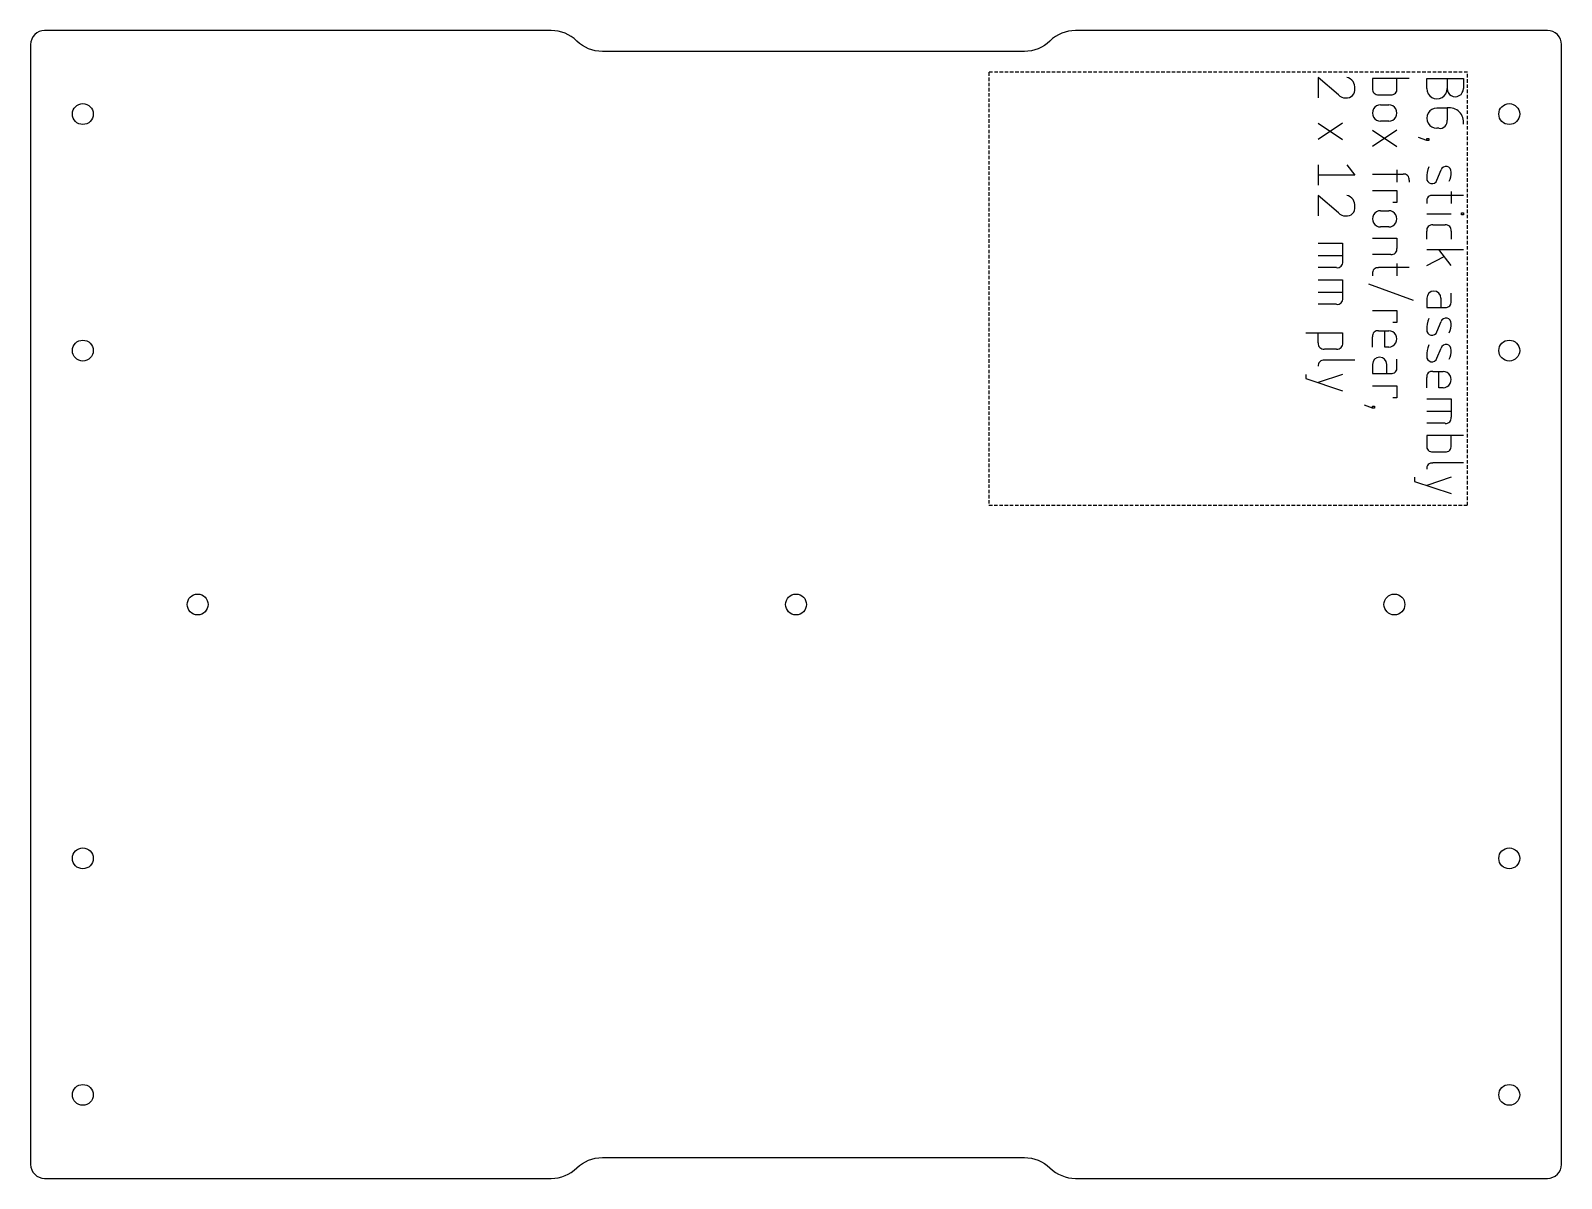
# Model space of a CAD drawing. Header units: millimetres. Extents: x -1190 to -970, y -2211 to -2046.
import ezdxf

# ---------------------------------------------------------------- set-up
doc = ezdxf.new("R2010")
doc.units = ezdxf.units.MM
doc.linetypes.add('DASHED', pattern=[0.75, 0.5, -0.25])
doc.layers.get('0').update_dxf_attribs({"linetype": 'CONTINUOUS'})
doc.layers.add('1', color=7, linetype='DASHED')

msp = doc.modelspace()

# ---------------------------------------------------------------- linework, layer by layer
for p, q in [((-1002, -2054.84), (-1004.92, -2052.36)), ((-1004.92, -2052.36), (-1004.92, -2055.28)), ((-991.86, -2052.5), (-997.12, -2052.5)), ((-997.12, -2052.5), (-997.12, -2053.96)), ((-993.61, -2053.96), (-993.61, -2052.5)), ((-989.32, -2053.96), (-989.32, -2052.5)), ((-989.32, -2052.5), (-984.06, -2052.5)), ((-986.4, -2052.5), (-986.4, -2053.96)), ((-984.06, -2052.5), (-984.06, -2053.96)), ((-996.24, -2054.84), (-994.49, -2054.84)), ((-995.95, -2056.3), (-994.78, -2056.3)), ((-987.86, -2056.74), (-986.4, -2056.74)), ((-986.4, -2056.74), (-986.4, -2058.5)), ((-1004.92, -2058.94), (-1001.41, -2061.28)), ((-1001.41, -2058.94), (-1004.92, -2061.28)), ((-994.78, -2058.64), (-995.95, -2058.64)), ((-997.12, -2059.96), (-993.61, -2062.3)), ((-993.61, -2059.96), (-997.12, -2062.3)), ((-989.32, -2061.42), (-990.49, -2060.98)), ((-989.32, -2061.42), (-989.32, -2061.13)), ((-989.32, -2061.13), (-989.03, -2061.13)), ((-989.03, -2061.13), (-989.03, -2061.42)), ((-987.57, -2059.67), (-987.86, -2059.67)), ((-989.03, -2061.42), (-989.32, -2061.42)), ((-1004.92, -2064.93), (-1004.92, -2067.86)), ((-1000.83, -2064.93), (-999.66, -2066.4)), ((-993.61, -2065.66), (-993.61, -2067.42)), ((-987.86, -2067.13), (-987.27, -2065.66)), ((-999.66, -2066.4), (-1004.92, -2066.4)), ((-997.12, -2066.25), (-992.73, -2066.25)), ((-991.86, -2067.13), (-991.86, -2067.42)), ((-1002, -2071.81), (-1004.92, -2069.32)), ((-1004.92, -2069.32), (-1004.92, -2072.25)), ((-997.12, -2068.59), (-993.61, -2068.59)), ((-993.61, -2068.59), (-993.61, -2070.34)), ((-989.32, -2070.2), (-989.32, -2070.49)), ((-984.06, -2069.32), (-988.44, -2069.32)), ((-985.81, -2068.74), (-985.81, -2070.49)), ((-995.95, -2071.51), (-994.78, -2071.51)), ((-993.61, -2070.34), (-994.2, -2070.34)), ((-989.32, -2071.95), (-985.81, -2071.95)), ((-984.35, -2071.81), (-984.06, -2071.81)), ((-984.35, -2072.1), (-984.35, -2071.81)), ((-984.06, -2072.1), (-984.35, -2072.1)), ((-984.06, -2071.81), (-984.06, -2072.1)), ((-994.78, -2073.85), (-995.95, -2073.85)), ((-989.32, -2075.61), (-989.32, -2074.44)), ((-988.44, -2073.56), (-986.69, -2073.56)), ((-985.81, -2074.44), (-985.81, -2075.61)), ((-1004.92, -2076.19), (-1001.41, -2076.19)), ((-1001.41, -2076.19), (-1001.41, -2078.83)), ((-997.12, -2075.46), (-993.61, -2075.46)), ((-993.61, -2075.46), (-993.61, -2076.93)), ((-1004.92, -2077.95), (-1001.41, -2077.95)), ((-994.49, -2077.8), (-997.12, -2077.8)), ((-989.32, -2077.07), (-984.06, -2077.07)), ((-989.32, -2079.41), (-986.83, -2078.1)), ((-985.81, -2079.41), (-987.57, -2077.07)), ((-1002.29, -2079.7), (-1004.92, -2079.7)), ((-997.12, -2080.58), (-997.12, -2080.87)), ((-991.86, -2079.7), (-996.24, -2079.7)), ((-993.61, -2079.12), (-993.61, -2080.87)), ((-1004.92, -2081.46), (-1001.41, -2081.46)), ((-1004.92, -2083.21), (-1001.41, -2083.21)), ((-1001.41, -2081.46), (-1001.41, -2084.09)), ((-997.71, -2082.04), (-991.27, -2084.38)), ((-985.81, -2084.53), (-985.81, -2083.36)), ((-1002.29, -2084.97), (-1004.92, -2084.97)), ((-989.32, -2084.09), (-989.32, -2085.41)), ((-989.32, -2085.41), (-986.69, -2085.41)), ((-987.27, -2085.41), (-987.27, -2084.09)), ((-997.12, -2085.85), (-993.61, -2085.85)), ((-993.61, -2087.6), (-994.2, -2087.6)), ((-993.61, -2085.85), (-993.61, -2087.6)), ((-987.86, -2088.92), (-987.27, -2087.46)), ((-1006.68, -2089.06), (-1001.41, -2089.06)), ((-1004.92, -2090.53), (-1004.92, -2089.06)), ((-1001.41, -2089.06), (-1001.41, -2090.53)), ((-997.12, -2091.11), (-997.12, -2089.65)), ((-996.24, -2088.77), (-994.78, -2088.77)), ((-995.37, -2091.11), (-995.37, -2088.77)), ((-1002.29, -2091.4), (-1004.04, -2091.4)), ((-994.78, -2091.11), (-995.37, -2091.11)), ((-987.86, -2092.72), (-987.27, -2091.26)), ((-999.66, -2093.01), (-1004.04, -2093.01)), ((-997.12, -2093.6), (-997.12, -2094.91)), ((-995.07, -2094.91), (-995.07, -2093.6)), ((-993.61, -2094.04), (-993.61, -2092.87)), ((-1006.68, -2095.06), (-1006.68, -2095.65)), ((-1006.68, -2095.65), (-1001.41, -2097.4)), ((-1001.41, -2095.06), (-1004.92, -2096.23)), ((-997.12, -2094.91), (-994.49, -2094.91)), ((-989.32, -2096.96), (-989.32, -2095.5)), ((-988.44, -2094.62), (-986.98, -2094.62)), ((-987.57, -2096.96), (-987.57, -2094.62)), ((-997.12, -2096.67), (-993.61, -2096.67)), ((-993.61, -2098.42), (-994.2, -2098.42)), ((-993.61, -2096.67), (-993.61, -2098.42)), ((-989.32, -2098.57), (-985.81, -2098.57)), ((-986.98, -2096.96), (-987.57, -2096.96)), ((-985.81, -2098.57), (-985.81, -2101.2)), ((-997.12, -2099.89), (-998.29, -2099.45)), ((-997.12, -2099.89), (-997.12, -2099.59)), ((-997.12, -2099.59), (-996.83, -2099.59)), ((-996.83, -2099.89), (-997.12, -2099.89)), ((-996.83, -2099.59), (-996.83, -2099.89)), ((-989.32, -2100.33), (-985.81, -2100.33)), ((-986.69, -2102.08), (-989.32, -2102.08)), ((-984.06, -2103.84), (-989.32, -2103.84)), ((-989.32, -2103.84), (-989.32, -2105.3)), ((-985.81, -2105.3), (-985.81, -2103.84)), ((-988.44, -2106.18), (-986.69, -2106.18)), ((-984.06, -2107.78), (-988.44, -2107.78)), ((-991.08, -2109.83), (-991.08, -2110.42)), ((-991.08, -2110.42), (-985.81, -2112.17)), ((-985.81, -2109.83), (-989.32, -2111))]:
    msp.add_line(p, q)
msp.add_lwpolyline([(-1189.97, -2208.62, 0.414214), (-1187.97, -2210.62), (-1115.15, -2210.62, 0.196262), (-1111.47, -2209.12, -0.196262), (-1107.8, -2207.62), (-1047.15, -2207.62, -0.196262), (-1043.48, -2209.12, 0.196262), (-1039.8, -2210.62), (-971.97, -2210.62, 0.414214), (-969.97, -2208.62), (-969.97, -2047.62, 0.414214), (-971.97, -2045.62), (-1039.8, -2045.62, 0.196262), (-1043.48, -2047.12, -0.196262), (-1047.15, -2048.62), (-1107.8, -2048.62, -0.196262), (-1111.47, -2047.12, 0.196262), (-1115.15, -2045.62), (-1187.97, -2045.62, 0.414214), (-1189.97, -2047.62)], format="xyb", close=True)
for centre in [(-1182.47, -2057.62), (-977.47, -2057.62), (-1182.47, -2091.62), (-977.47, -2091.62), (-1165.97, -2128.12), (-1079.97, -2128.12), (-993.97, -2128.12), (-1182.47, -2164.62), (-977.47, -2164.62), (-1182.47, -2198.62), (-977.47, -2198.62)]:
    msp.add_circle(centre, 1.5)
for centre, radius, start, end in [((-1001.1, -2053.79), 1.46, -6.952, 79.0063), ((-1000.81, -2054.12), 1.17, -97.7688, 7.7684), ((-996.35, -2054.07), 0.779, 172.2311, 277.7684), ((-994.38, -2054.07), 0.779, -97.7688, 7.7684), ((-987.86, -2053.96), 1.46, 179.9998, 359.9998), ((-985.23, -2053.96), 1.17, 179.9998, 359.9998), ((-1001.08, -2054.11), 1.18, 218.5165, 275.0859), ((-995.95, -2057.47), 1.17, 89.9998, 269.9998), ((-994.78, -2057.47), 1.17, -90.0002, 89.9998), ((-987.86, -2058.21), 1.46, 89.9998, 269.9998), ((-986.11, -2058.8), 2.08, -7.7688, 97.7684), ((-987.42, -2058.64), 1.04, -97.7688, 7.7684), ((-986.22, -2066.57), 3.11, 154.4465, 184.9433), ((-986.56, -2065.9), 0.752, -4.1276, 161.5073), ((-992.63, -2067.02), 0.779, -7.7688, 97.7684), ((-988.57, -2066.88), 0.753, 176.3819, 340.9978), ((-988.53, -2066.04), 2.72, -26.8901, 1.832), ((-1001.1, -2070.75), 1.46, -6.952, 79.0063), ((-988.55, -2070.09), 0.779, 82.2312, 187.7684), ((-1001.08, -2071.07), 1.18, 218.5165, 275.0859), ((-1000.81, -2071.09), 1.17, -97.7688, 7.7684), ((-995.95, -2072.68), 1.17, 89.9998, 269.9998), ((-994.78, -2072.68), 1.17, -90.0002, 89.9998), ((-988.55, -2074.33), 0.779, 82.2312, 187.7684), ((-986.58, -2074.33), 0.779, -7.7688, 97.7684), ((-1002.18, -2078.93), 0.779, -97.7688, 7.7684), ((-994.38, -2077.03), 0.779, -97.7688, 7.7684), ((-996.35, -2080.48), 0.779, 82.2312, 187.7684), ((-988.3, -2084.09), 1.02, -0.0002, 179.9998), ((-1002.18, -2084.2), 0.779, -97.7688, 7.7684), ((-986.58, -2084.64), 0.779, -97.7688, 7.7684), ((-986.22, -2088.36), 3.11, 154.4465, 184.9433), ((-986.56, -2087.69), 0.752, -4.1276, 161.5073), ((-988.53, -2087.83), 2.72, -26.8901, 1.832), ((-996.35, -2089.54), 0.779, 82.2312, 187.7684), ((-994.78, -2089.94), 1.17, -90.0002, 89.9998), ((-988.57, -2088.67), 0.753, 176.3819, 340.9978), ((-1004.15, -2090.63), 0.779, 172.2311, 277.7684), ((-1002.18, -2090.63), 0.779, -97.7688, 7.7684), ((-986.22, -2092.16), 3.11, 154.4465, 184.9433), ((-986.56, -2091.5), 0.752, -4.1276, 161.5073), ((-988.53, -2091.64), 2.72, -26.8901, 1.832), ((-1004.15, -2093.78), 0.779, 82.2312, 187.7684), ((-996.1, -2093.6), 1.02, -0.0002, 179.9998), ((-994.38, -2094.14), 0.779, -97.7688, 7.7684), ((-988.57, -2092.48), 0.753, 176.3819, 340.9978), ((-988.55, -2095.39), 0.779, 82.2312, 187.7684), ((-986.98, -2095.79), 1.17, -90.0002, 89.9998), ((-986.58, -2101.31), 0.779, -97.7688, 7.7684), ((-988.55, -2105.4), 0.779, 172.2311, 277.7684), ((-986.58, -2105.4), 0.779, -97.7688, 7.7684), ((-988.55, -2108.56), 0.779, 82.2312, 187.7684)]:
    msp.add_arc(centre, radius, start, end)
at = {"layer": '1'}
for p, q in [((-1052.25, -2051.62), (-1052.25, -2113.86)), ((-983.47, -2051.62), (-1052.25, -2051.62)), ((-983.47, -2113.86), (-983.47, -2051.62)), ((-1052.25, -2113.86), (-983.47, -2113.86))]:
    msp.add_line(p, q, dxfattribs=at)

doc.saveas('drawing.dxf')
